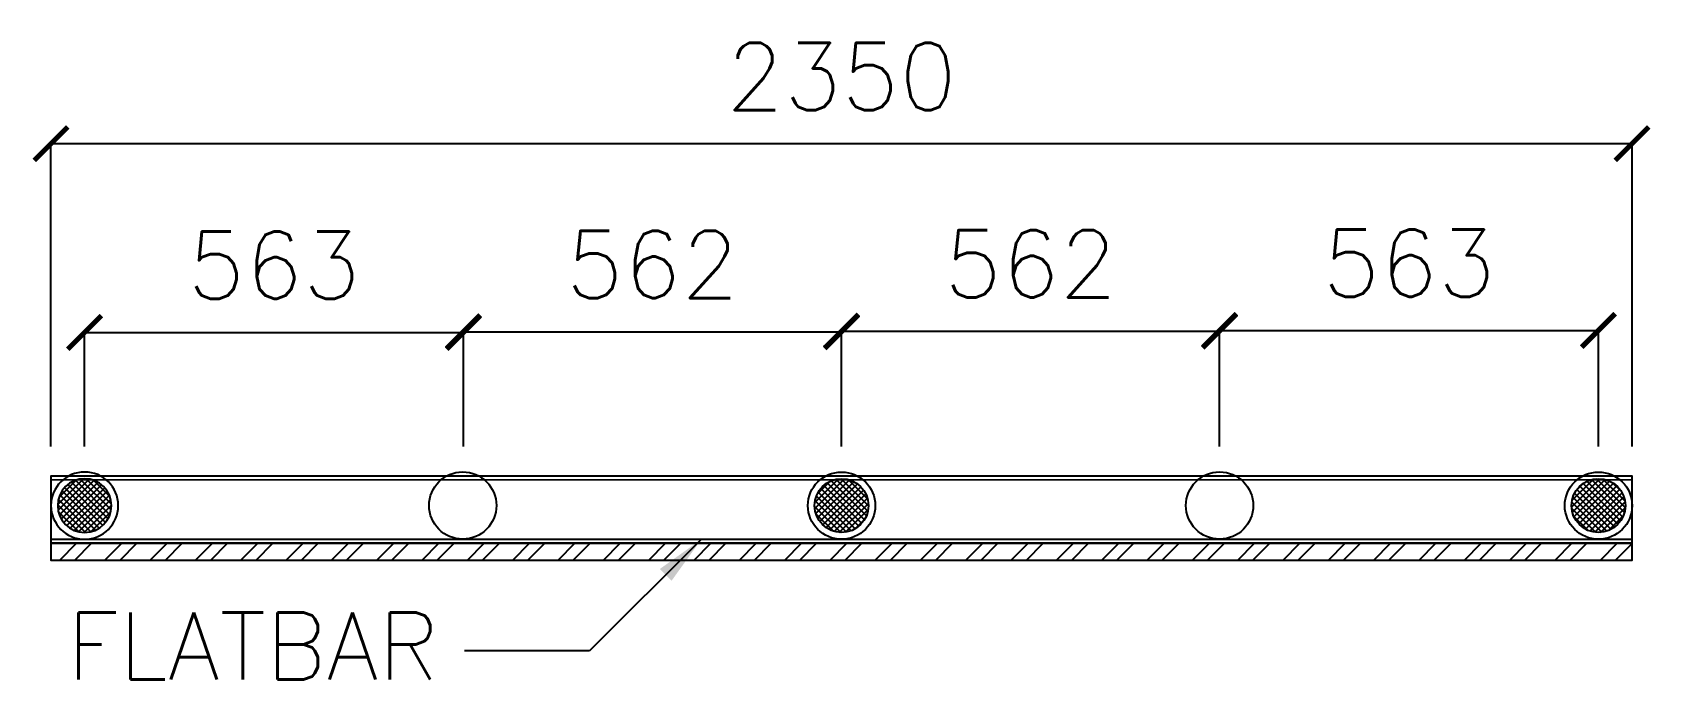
# Model space of a CAD drawing. Header units: inches. Extents: x 1099 to 3504, y 13 to 977.
import ezdxf

# ---------------------------------------------------------------- set-up
doc = ezdxf.new("R2010")
doc.units = ezdxf.units.IN
doc.header["$MEASUREMENT"] = 0
for name, color, linetype in [('0-S1', 1, 'Continuous'), ('A-Dimensions', 30, 'Continuous'), ('A-Hatch', 8, 'Continuous'), ('A-Specifications', 2, 'Continuous'), ('AR-Bamboo Stud', 2, 'Continuous'), ('AR-Panels', 4, 'Continuous'), ('AR-Timber Plate', 3, 'Continuous')]:
    doc.layers.add(name, color=color, linetype=linetype)
doc.layers.add('VP', color=7, linetype='Continuous', plot=False)
doc.styles.add('LEROY', font='simplex.shx')
doc.dimstyles.new('DIM100', dxfattribs={"dimscale": 0, "dimtxt": 220, "dimasz": 180, "dimexe": 220, "dimexo": 250, "dimgap": 1, "dimtad": 1, "dimtoh": 1, "dimlfac": 0.001, "dimzin": 1, "dimdsep": 46, "dimtxsty": 'LEROY', "dimblk1": 'ORIGIN', "dimblk2": 'ORIGIN', "dimsah": 1, "dimcen": 0.18, "dimclrd": 30, "dimclre": 30, "dimclrt": 7, "dimazin": 0, "dimtfac": 1, "dimtix": 1, "dimtmove": 1, "dimatfit": 3, "dimfxl": 1, "dimtvp": 1, "dimtolj": 2, "dimtzin": 0, "dimarcsym": 0})

# ---------------------------------------------------------------- blocks, each defined once
blk = doc.blocks.new('_ArchTick')
at = {"color": 0, "linetype": 'ByBlock', "const_width": 0.15}
blk.add_lwpolyline([(-0.5, -0.5), (0.5, 0.5)], dxfattribs=at)
blk = doc.blocks.new('*D12')
at = {"layer": 'A-Dimensions', "color": 30, "transparency": 16777216}
for p, q in [((1126.2, 360.4), (1126.2, 811)), ((1126.2, 811), (3476.2, 811)), ((3476.2, 360.4), (3476.2, 811))]:
    blk.add_line(p, q, dxfattribs=at)
at = {"layer": 'Defpoints', "color": 0, "transparency": 16777216}
for p in [(3476.2, 811), (1126.2, 260.4), (3476.2, 260.4)]:
    blk.add_point(p, dxfattribs=at)
at = {"layer": 'A-Dimensions', "color": 30, "transparency": 16777216, "xscale": 50, "yscale": 50, "zscale": 50, "rotation": 180}
blk.add_blockref('_ArchTick', (1126.2, 811), dxfattribs=at)
at = {"layer": 'A-Dimensions', "color": 30, "transparency": 16777216, "xscale": 50, "yscale": 50, "zscale": 50}
blk.add_blockref('_ArchTick', (3476.2, 811), dxfattribs=at)
at = {"layer": 'A-Dimensions', "color": 3, "transparency": 16777216, "insert": (2301.2, 911), "char_height": 100, "attachment_point": 5, "style": 'LEROY'}
blk.add_mtext('\\A2;2350', dxfattribs=at)
blk = doc.blocks.new('*D13')
at = {"layer": 'A-Dimensions', "color": 30, "transparency": 16777216}
for p, q in [((1176.2, 360.4), (1176.2, 530.1)), ((1176.2, 530.1), (1739.2, 530.1)), ((1739.2, 360.4), (1739.2, 530.1))]:
    blk.add_line(p, q, dxfattribs=at)
at = {"layer": 'Defpoints', "color": 0, "transparency": 16777216}
for p in [(1739.2, 530.1), (1176.2, 260.4), (1739.2, 260.4)]:
    blk.add_point(p, dxfattribs=at)
at = {"layer": 'A-Dimensions', "color": 30, "transparency": 16777216, "xscale": 50, "yscale": 50, "zscale": 50, "rotation": 180}
blk.add_blockref('_ArchTick', (1176.2, 530.1), dxfattribs=at)
at = {"layer": 'A-Dimensions', "color": 30, "transparency": 16777216, "xscale": 50, "yscale": 50, "zscale": 50}
blk.add_blockref('_ArchTick', (1739.2, 530.1), dxfattribs=at)
at = {"layer": 'A-Dimensions', "color": 3, "transparency": 16777216, "insert": (1457.7, 630.1), "char_height": 100, "attachment_point": 5, "style": 'LEROY'}
blk.add_mtext('\\A2;563', dxfattribs=at)
blk = doc.blocks.new('*D14')
at = {"layer": 'A-Dimensions', "color": 30, "transparency": 16777216}
for p, q in [((1739.2, 360.4), (1739.2, 531.1)), ((1739.2, 531.1), (2301.2, 531.1)), ((2301.2, 360.4), (2301.2, 531.1))]:
    blk.add_line(p, q, dxfattribs=at)
at = {"layer": 'Defpoints', "color": 0, "transparency": 16777216}
for p in [(2301.2, 531.1), (1739.2, 260.4), (2301.2, 260.4)]:
    blk.add_point(p, dxfattribs=at)
at = {"layer": 'A-Dimensions', "color": 30, "transparency": 16777216, "xscale": 50, "yscale": 50, "zscale": 50, "rotation": 180}
blk.add_blockref('_ArchTick', (1739.2, 531.1), dxfattribs=at)
at = {"layer": 'A-Dimensions', "color": 30, "transparency": 16777216, "xscale": 50, "yscale": 50, "zscale": 50}
blk.add_blockref('_ArchTick', (2301.2, 531.1), dxfattribs=at)
at = {"layer": 'A-Dimensions', "color": 3, "transparency": 16777216, "insert": (2020.2, 631.1), "char_height": 100, "attachment_point": 5, "style": 'LEROY'}
blk.add_mtext('\\A2;562', dxfattribs=at)
blk = doc.blocks.new('*D15')
at = {"layer": 'A-Dimensions', "color": 30, "transparency": 16777216}
for p, q in [((2301.2, 360.4), (2301.2, 532.1)), ((2301.2, 532.1), (2863.2, 532.1)), ((2863.2, 360.4), (2863.2, 532.1))]:
    blk.add_line(p, q, dxfattribs=at)
at = {"layer": 'Defpoints', "color": 0, "transparency": 16777216}
for p in [(2863.2, 532.1), (2301.2, 260.4), (2863.2, 260.4)]:
    blk.add_point(p, dxfattribs=at)
at = {"layer": 'A-Dimensions', "color": 30, "transparency": 16777216, "xscale": 50, "yscale": 50, "zscale": 50, "rotation": 180}
blk.add_blockref('_ArchTick', (2301.2, 532.1), dxfattribs=at)
at = {"layer": 'A-Dimensions', "color": 30, "transparency": 16777216, "xscale": 50, "yscale": 50, "zscale": 50}
blk.add_blockref('_ArchTick', (2863.2, 532.1), dxfattribs=at)
at = {"layer": 'A-Dimensions', "color": 3, "transparency": 16777216, "insert": (2582.2, 632.1), "char_height": 100, "attachment_point": 5, "style": 'LEROY'}
blk.add_mtext('\\A2;562', dxfattribs=at)
blk = doc.blocks.new('*D16')
at = {"layer": 'A-Dimensions', "color": 30, "transparency": 16777216}
for p, q in [((2863.2, 360.4), (2863.2, 533.1)), ((2863.2, 533.1), (3426.2, 533.1)), ((3426.2, 360.4), (3426.2, 533.1))]:
    blk.add_line(p, q, dxfattribs=at)
at = {"layer": 'Defpoints', "color": 0, "transparency": 16777216}
for p in [(3426.2, 533.1), (2863.2, 260.4), (3426.2, 260.4)]:
    blk.add_point(p, dxfattribs=at)
at = {"layer": 'A-Dimensions', "color": 30, "transparency": 16777216, "xscale": 50, "yscale": 50, "zscale": 50, "rotation": 180}
blk.add_blockref('_ArchTick', (2863.2, 533.1), dxfattribs=at)
at = {"layer": 'A-Dimensions', "color": 30, "transparency": 16777216, "xscale": 50, "yscale": 50, "zscale": 50}
blk.add_blockref('_ArchTick', (3426.2, 533.1), dxfattribs=at)
at = {"layer": 'A-Dimensions', "color": 3, "transparency": 16777216, "insert": (3144.7, 633.1), "char_height": 100, "attachment_point": 5, "style": 'LEROY'}
blk.add_mtext('\\A2;563', dxfattribs=at)
blk = doc.blocks.new('bps1')
at = {"layer": 'A-Hatch'}
h = blk.add_hatch(dxfattribs=at)
h.set_pattern_fill('ANSI37', color=256, scale=2)
h.set_pattern_definition([(45, (0, 0), (-4.490128, 4.490128), []), (135, (0, 0), (-4.490128, -4.490128), [])])
edge = h.paths.add_edge_path()
edge.add_ellipse((30825.3, -11129.5), major_axis=(-28.3, 28.3), ratio=1, start_angle=0, end_angle=360, ccw=False)
at = {"layer": '0-S1', "linetype": 'Continuous', "extrusion": (0, 0, -1)}
blk.add_ellipse((30825.3, -11129.5), major_axis=(-28.3, 28.3), ratio=1, start_param=2.356935, end_param=8.64012, dxfattribs=at)
at = {"layer": 'AR-Bamboo Stud', "linetype": 'Continuous'}
blk.add_circle((30825.3, -11129.5), 50, dxfattribs=at)
blk = doc.blocks.new('bpns1')
at = {"layer": 'AR-Bamboo Stud', "linetype": 'Continuous'}
blk.add_circle((31425.3, -11129.1), 50, dxfattribs=at)
blk = doc.blocks.new('SP01-Plan')
at = {"layer": 'AR-Timber Plate'}
blk.add_lwpolyline([(45631, 19804), (47981, 19803.9), (47981, 19891.9), (45631, 19892)], close=True, dxfattribs=at)
at = {"layer": 'VP'}
blk.add_lwpolyline([(45631, 19797.9), (47981, 19797.9), (47981, 19897.9), (45631, 19897.9)], close=True, dxfattribs=at)
at = {"layer": 'AR-Bamboo Stud', "xscale": -1, "rotation": 90}
blk.add_blockref('bps1', (34551.5, 50679.2), dxfattribs=at)
at = {"layer": 'AR-Bamboo Stud', "rotation": 270}
for name, p in [('bpns1', (57372.1, 51279.3)), ('bps1', (57935.6, 50679.2)), ('bpns1', (58497.1, 51279.3)), ('bps1', (59060.6, 50679.2))]:
    blk.add_blockref(name, p, dxfattribs=at)
blk = doc.blocks.new('_Origin')
at = {"color": 0, "linetype": 'ByBlock', "lineweight": -2}
blk.add_line((0, 0), (-1, 0), dxfattribs=at)
blk.add_circle((0, 0), 0.5, dxfattribs=at)

msp = doc.modelspace()

# ---------------------------------------------------------------- hatches: boundary and pattern name
at = {"layer": 'A-Hatch'}
h = msp.add_hatch(dxfattribs=at)
h.set_pattern_fill('ANSI32', color=8, scale=5)
h.set_pattern_definition([(45, (-43883.35, -3813.756), (-33.67596, 33.67596), []), (45, (-43860.9, -3813.756), (-33.67596, 33.67596), [])])
h.paths.add_polyline_path([(3476.2, 216.4), (1126.2, 216.4), (1126.2, 191.4), (3476.2, 191.4)])

# ---------------------------------------------------------------- linework, layer by layer
at = {"layer": '0-S1'}
msp.add_lwpolyline([(3476.2, 216.4), (1126.2, 216.4), (1126.2, 191.4), (3476.2, 191.4)], close=True, dxfattribs=at)

# ---------------------------------------------------------------- block references
at = {"layer": 'AR-Panels'}
msp.add_blockref('SP01-Plan', (-44504.8, -19581.5), dxfattribs=at)

# ---------------------------------------------------------------- texts
at = {"layer": 'A-Specifications', "ltscale": 0.2, "insert": (1702.8, 113.4), "char_height": 100, "attachment_point": 3, "style": 'LEROY'}
msp.add_mtext_dynamic_manual_height_columns('FLATBAR ', width=1676.757, gutter_width=0.5, heights=[0], dxfattribs=at)

# ---------------------------------------------------------------- dimensions: what is measured, and where the dimension line sits
at = {"layer": 'A-Dimensions'}
for base, p1, p2, picture, middle in [((3476.2, 811), (1126.2, 260.4), (3476.2, 260.4), '*D12', (2301.2, 911)), ((2863.2, 532.1), (2301.2, 260.4), (2863.2, 260.4), '*D15', (2582.2, 632.1)), ((3426.2, 533.1), (2863.2, 260.4), (3426.2, 260.4), '*D16', (3144.7, 633.1)), ((1739.2, 530.1), (1176.2, 260.4), (1739.2, 260.4), '*D13', (1457.7, 630.1)), ((2301.2, 531.1), (1739.2, 260.4), (2301.2, 260.4), '*D14', (2020.2, 631.1))]:
    dim = msp.add_linear_dim(base=base, p1=p1, p2=p2, dimstyle='DIM100', override={"dimscale": 1, "dimtxt": 100, "dimasz": 50, "dimexe": 0, "dimexo": 100, "dimgap": 50, "dimdec": 0, "dimlfac": 1, "dimblk1": 'ArchTick', "dimblk2": 'ArchTick', "dimclrt": 3, "dimlwd": -1, "dimlwe": -1}, dxfattribs=at)
    dim.commit()
    dim.dimension.update_dxf_attribs({"geometry": picture, "text_midpoint": middle})

# ---------------------------------------------------------------- leaders
at = {"layer": '0-S1', "ltscale": 0.2}
msp.add_leader([(2093, 222.4), (1926.6, 56.1), (1741, 56.1)], dimstyle='DIM100', override={"dimscale": 0.05, "dimasz": 1500, "dimtad": 0, "dimclrd": 256}, dxfattribs=at)

doc.saveas('drawing.dxf')
